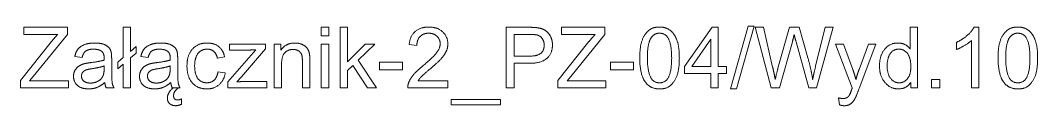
# Model space of a CAD drawing. Header units: millimetres. Extents: x 0 to 134522, y -47271 to 15049.
# Drawn here: x 123495 to 132709, y 14328 to 15049 of the extents above; entities that cross this region are included whole.
import ezdxf

# ---------------------------------------------------------------- set-up
doc = ezdxf.new("R2010")
doc.units = ezdxf.units.MM
doc.header["$MEASUREMENT"] = 0
doc.layers.add('Layer0000', color=7, linetype='Continuous', lineweight=20)

msp = doc.modelspace()

# ---------------------------------------------------------------- linework, layer by layer
at = {"layer": 'Layer0000', "color": 7, "linetype": 'Continuous', "lineweight": 5}
for p, q in [((123527, 14975), (123527, 15039.9)), ((123527, 15039.9), (123920.9, 15039.9)), ((123920.9, 15039.9), (123920.9, 14975)), ((124426.2, 14764.6), (124426.2, 15039.9)), ((124426.2, 15039.9), (124493.4, 15039.9)), ((124493.4, 15039.9), (124493.4, 14821.6)), ((126221, 14962.3), (126221, 15039.9)), ((126221, 15039.9), (126288.5, 15039.9)), ((126288.5, 15039.9), (126288.5, 14962.3)), ((126391.6, 14490), (126391.6, 15039.9)), ((126391.6, 15039.9), (126459.2, 15039.9)), ((126459.2, 15039.9), (126459.2, 14726.3)), ((127894.5, 14490), (127894.5, 15039.9)), ((127894.5, 15039.9), (128102, 15039.9)), ((128394.9, 14975), (128394.9, 15039.9)), ((128394.9, 15039.9), (128788.8, 15039.9)), ((128788.8, 15039.9), (128788.8, 14975)), ((129509.9, 14683.5), (129760.9, 15039.9)), ((129760.9, 15039.9), (129816, 15039.9)), ((129816, 15039.9), (129816, 14683.5)), ((129927.4, 14480.6), (130086.8, 15049.3)), ((130140.9, 15049.3), (129981.8, 14480.6)), ((130086.8, 15049.3), (130140.9, 15049.3)), ((130296.1, 14490), (130150.2, 15039.9)), ((130150.2, 15039.9), (130224.9, 15039.9)), ((130224.9, 15039.9), (130308.5, 14679.4)), ((130356.5, 14668.5), (130461.2, 15039.9)), ((130461.2, 15039.9), (130549, 15039.9)), ((130549, 15039.9), (130627.8, 14761.6)), ((130697.9, 14686.5), (130784.2, 15039.9)), ((130857.3, 15039.9), (130706.5, 14490)), ((130784.2, 15039.9), (130857.3, 15039.9)), ((131554.7, 14842.6), (131554.7, 15039.9)), ((131554.7, 15039.9), (131621.9, 15039.9)), ((131621.9, 15039.9), (131621.9, 14490)), ((132133.5, 15042.2), (132177.1, 15042.2)), ((132177.1, 14490), (132177.1, 15042.2)), ((123833.9, 14975), (123527, 14975)), ((123920.9, 14975), (123612.2, 14593.5)), ((126221, 14962.3), (126288.5, 14962.3)), ((128108, 14975), (127967.3, 14975)), ((127967.3, 14778.5), (127967.3, 14975)), ((128701.8, 14975), (128394.9, 14975)), ((128788.8, 14975), (128480.1, 14593.5)), ((129748.5, 14931.5), (129576.3, 14683.5)), ((129748.5, 14683.5), (129748.5, 14931.5)), ((123495.1, 14557.5), (123776.9, 14909.8)), ((124493.4, 14821.6), (124544, 14864.7)), ((124544, 14864.7), (124544, 14805.8)), ((125373.5, 14544.7), (125627.1, 14835.8)), ((125388.5, 14833.6), (125388.5, 14888.4)), ((125388.5, 14888.4), (125714.1, 14888.4)), ((125714.1, 14843.7), (125498.4, 14590.9)), ((125714.1, 14888.4), (125714.1, 14843.7)), ((125793.3, 14490), (125793.3, 14888.4)), ((125793.3, 14888.4), (125854.1, 14888.4)), ((125854.1, 14888.4), (125854.1, 14831.7)), ((126221, 14490), (126221, 14888.4)), ((126221, 14888.4), (126288.5, 14888.4)), ((126288.5, 14888.4), (126288.5, 14490)), ((126459.2, 14726.3), (126619, 14888.4)), ((126706.4, 14888.4), (126554.1, 14740.6)), ((126619, 14888.4), (126706.4, 14888.4)), ((127086.1, 14876), (127016.7, 14883.1)), ((128363, 14557.5), (128644.8, 14909.8)), ((130487.1, 14909), (130370.4, 14490)), ((130636.4, 14490), (130520.5, 14909)), ((131029.5, 14489.2), (130878.3, 14888.4)), ((130878.3, 14888.4), (130951.1, 14888.4)), ((130951.1, 14888.4), (131034, 14657.7)), ((131090.6, 14656.2), (131175.8, 14888.4)), ((131243.3, 14888.4), (131091.8, 14483.2)), ((131175.8, 14888.4), (131243.3, 14888.4)), ((131974.5, 14838.9), (131974.5, 14904.1)), ((132109.5, 14490), (132109.5, 14920.3)), ((124054.5, 14765.7), (123988.5, 14774.7)), ((124322.3, 14746.9), (124322.3, 14656.9)), ((124377.5, 14723.3), (124426.2, 14764.6)), ((124544, 14805.8), (124493.4, 14762.7)), ((124493.4, 14762.7), (124493.4, 14490)), ((124652.4, 14765.7), (124586.4, 14774.7)), ((124920.3, 14746.9), (124920.3, 14656.9)), ((125344.9, 14771.3), (125279.3, 14761.2)), ((125550.9, 14833.6), (125388.5, 14833.6)), ((127967.3, 14778.5), (128109.5, 14778.5)), ((124254.1, 14689.9), (124254.1, 14665.2)), ((124377.5, 14664), (124377.5, 14723.3)), ((124426.2, 14705.3), (124377.5, 14664)), ((124426.2, 14705.3), (124426.2, 14490)), ((124852, 14689.9), (124852, 14665.2)), ((125860.9, 14707.6), (125860.9, 14490)), ((126049.6, 14490), (126049.6, 14732.3)), ((126117.1, 14734.9), (126117.1, 14490)), ((126506.8, 14693.7), (126459.2, 14647.9)), ((126638.5, 14490), (126506.8, 14693.7)), ((126554.1, 14740.6), (126721.8, 14490)), ((126749.2, 14655), (126749.2, 14722.9)), ((126749.2, 14722.9), (126956.7, 14722.9)), ((126749.2, 14655), (126956.7, 14655)), ((126956.7, 14722.9), (126956.7, 14655)), ((128108.4, 14713.6), (127967.3, 14713.6)), ((127967.3, 14713.6), (127967.3, 14490)), ((128841.4, 14655), (128841.4, 14722.9)), ((128841.4, 14722.9), (129048.8, 14722.9)), ((128841.4, 14655), (129048.8, 14655)), ((129048.8, 14722.9), (129048.8, 14655)), ((129509.9, 14621.6), (129509.9, 14683.5)), ((129748.5, 14683.5), (129576.3, 14683.5)), ((129816, 14683.5), (129890.3, 14683.5)), ((129890.3, 14683.5), (129890.3, 14621.6)), ((123495.1, 14490), (123495.1, 14557.5)), ((123612.2, 14593.5), (123578.8, 14554.9)), ((125284.9, 14635.9), (125351.3, 14627.3)), ((125498.4, 14590.9), (125456.8, 14544.7)), ((126459.2, 14647.9), (126459.2, 14490)), ((128363, 14490), (128363, 14557.5)), ((128480.1, 14593.5), (128446.7, 14554.9)), ((129748.5, 14621.6), (129509.9, 14621.6)), ((129748.5, 14490), (129748.5, 14621.6)), ((129890.3, 14621.6), (129816, 14621.6)), ((129816, 14621.6), (129816, 14490)), ((131747.2, 14490), (131747.2, 14566.9)), ((131747.2, 14566.9), (131824.1, 14566.9)), ((131824.1, 14566.9), (131824.1, 14490)), ((123495.1, 14490), (123929.9, 14490)), ((123578.8, 14554.9), (123929.9, 14554.9)), ((123929.9, 14554.9), (123929.9, 14490)), ((124343.7, 14490), (124273.2, 14490)), ((124493.4, 14490), (124426.2, 14490)), ((124941.6, 14490), (124871.1, 14490)), ((124927.7, 14490), (124878.2, 14490)), ((125373.5, 14490), (125373.5, 14544.7)), ((125373.5, 14490), (125726.1, 14490)), ((125541.9, 14548.1), (125726.1, 14548.1)), ((125726.1, 14548.1), (125726.1, 14490)), ((125793.3, 14490), (125860.9, 14490)), ((126117.1, 14490), (126049.6, 14490)), ((126221, 14490), (126288.5, 14490)), ((126391.6, 14490), (126459.2, 14490)), ((126721.8, 14490), (126638.5, 14490)), ((127367.5, 14490), (127004, 14490)), ((127367.5, 14554.9), (127097.8, 14554.9)), ((127367.5, 14554.9), (127367.5, 14490)), ((127894.5, 14490), (127967.3, 14490)), ((128363, 14490), (128797.8, 14490)), ((128446.7, 14554.9), (128797.8, 14554.9)), ((128797.8, 14554.9), (128797.8, 14490)), ((129748.5, 14490), (129816, 14490)), ((129927.4, 14480.6), (129981.8, 14480.6)), ((130296.1, 14490), (130370.4, 14490)), ((130706.5, 14490), (130636.4, 14490)), ((131559.2, 14490), (131559.2, 14540.2)), ((131559.2, 14490), (131621.9, 14490)), ((131747.2, 14490), (131824.1, 14490)), ((132177.1, 14490), (132109.5, 14490)), ((124953.6, 14389.8), (124953.6, 14341.8)), ((127396.4, 14337.3), (127396.4, 14386.1)), ((127396.4, 14386.1), (127843.9, 14386.1)), ((127843.9, 14386.1), (127843.9, 14337.3)), ((130913.6, 14336.5), (130906.1, 14399.9)), ((127396.4, 14337.3), (127843.9, 14337.3))]:
    msp.add_line(p, q, dxfattribs=at)
for points, knots in [([(127016.7, 14883.1), (127023.9, 14960.8), (127116.9, 15042.2), (127195.3, 15042.2)], [0, 0, 0, 0.499474, 1, 1, 1]), ([(127195.3, 15042.2), (127274.5, 15042.2), (127366.7, 14954.4), (127366.7, 14889.5)], [0, 0, 0, 0.517873, 1, 1, 1]), ([(128185.6, 15034.7), (128226.2, 15027.9), (128280.9, 14990), (128314.3, 14921.8), (128314.3, 14880.9)], [0, 0, 0, 0.293251, 0.681634, 1, 1, 1]), ([(129104.8, 14761.2), (129104.8, 14858.7), (129144.9, 14977.7), (129224.1, 15042.2), (129284.1, 15042.2)], [0, 0, 0, 0.363966, 0.735416, 1, 1, 1]), ([(129284.1, 15042.2), (129328.3, 15042.2), (129395.1, 15006.5), (129438.6, 14939.4), (129463.4, 14843), (129463.4, 14761.2)], [0, 0, 0, 0.188451, 0.433066, 0.715148, 1, 1, 1]), ([(131974.5, 14904.1), (132031.1, 14930.8), (132115.9, 15006.5), (132133.5, 15042.2)], [0, 0, 0, 0.534621, 1, 1, 1]), ([(132350, 14761.2), (132350, 14858.7), (132390.1, 14977.7), (132469.3, 15042.2), (132529.3, 15042.2)], [0, 0, 0, 0.363966, 0.735416, 1, 1, 1]), ([(132529.3, 15042.2), (132573.6, 15042.2), (132640.3, 15006.5), (132683.8, 14939.4), (132708.6, 14843), (132708.6, 14761.2)], [0, 0, 0, 0.188451, 0.433066, 0.715148, 1, 1, 1]), ([(127193.8, 14986.3), (127145, 14986.3), (127086.5, 14927.8), (127086.1, 14876)], [0, 0, 0, 0.494352, 1, 1, 1]), ([(127297.3, 14891), (127297.3, 14931.1), (127239.9, 14986.3), (127193.8, 14986.3)], [0, 0, 0, 0.487772, 1, 1, 1]), ([(128239.3, 14878.6), (128239.3, 14913.1), (128204.4, 14962.3), (128175.9, 14970.1)], [0, 0, 0, 0.513364, 1, 1, 1]), ([(129394, 14761.2), (129394, 14897), (129330.6, 14986.3), (129283.3, 14986.3)], [0, 0, 0, 0.610092, 1, 1, 1]), ([(132639.2, 14761.2), (132639.2, 14897), (132575.8, 14986.3), (132528.5, 14986.3)], [0, 0, 0, 0.610092, 1, 1, 1]), ([(123988.5, 14774.7), (123997.5, 14817.1), (124038.7, 14869.2), (124116.8, 14897.4), (124168.2, 14897.4)], [0, 0, 0, 0.279039, 0.658703, 1, 1, 1]), ([(124158.4, 14841.5), (124110.8, 14841.5), (124065.4, 14808.1), (124054.5, 14765.7)], [0, 0, 0, 0.509496, 1, 1, 1]), ([(124168.2, 14897.4), (124219.2, 14897.4), (124283, 14873.4), (124313, 14837), (124319, 14809.2)], [0, 0, 0, 0.384344, 0.756263, 1, 1, 1]), ([(124586.4, 14774.7), (124595.4, 14817.1), (124636.7, 14869.2), (124714.7, 14897.4), (124766.1, 14897.4)], [0, 0, 0, 0.279039, 0.658703, 1, 1, 1]), ([(124756.3, 14841.5), (124708.7, 14841.5), (124663.3, 14808.1), (124652.4, 14765.7)], [0, 0, 0, 0.509496, 1, 1, 1]), ([(124766.1, 14897.4), (124817.1, 14897.4), (124880.9, 14873.4), (124910.9, 14837), (124916.9, 14809.2)], [0, 0, 0, 0.384344, 0.756263, 1, 1, 1]), ([(125004.3, 14687.7), (125004.3, 14752.2), (125047, 14849), (125134.4, 14897.4), (125185.8, 14897.4)], [0, 0, 0, 0.322997, 0.713092, 1, 1, 1]), ([(125188.5, 14841.8), (125137.5, 14841.8), (125073.7, 14768.7), (125073.7, 14689.5)], [0, 0, 0, 0.456618, 1, 1, 1]), ([(125185.8, 14897.4), (125250.7, 14897.4), (125333.3, 14831.7), (125344.9, 14771.3)], [0, 0, 0, 0.505027, 1, 1, 1]), ([(125279.3, 14761.2), (125269.9, 14801.3), (125222.2, 14841.8), (125188.5, 14841.8)], [0, 0, 0, 0.518638, 1, 1, 1]), ([(125966.7, 14838.9), (125923.5, 14838.9), (125860.9, 14784.1), (125860.9, 14707.6)], [0, 0, 0, 0.441647, 1, 1, 1]), ([(126049.6, 14732.3), (126049.6, 14773.6), (126033.8, 14814.5), (125993.7, 14838.9), (125966.7, 14838.9)], [0, 0, 0, 0.340549, 0.703919, 1, 1, 1]), ([(125980.9, 14897.4), (126016.9, 14897.4), (126077.3, 14871.5), (126107.3, 14829.5), (126113.3, 14800.6)], [0, 0, 0, 0.338853, 0.729732, 1, 1, 1]), ([(127144.7, 14693.3), (127234.3, 14766.8), (127297.3, 14852.7), (127297.3, 14891)], [0, 0, 0, 0.605753, 1, 1, 1]), ([(127366.7, 14889.5), (127366.7, 14856.5), (127339.7, 14792.7), (127277.1, 14722.2), (127204.3, 14660.7)], [0, 0, 0, 0.224529, 0.58368, 1, 1, 1]), ([(128314.3, 14880.9), (128314.3, 14810.7), (128225, 14713.6), (128108.4, 14713.6)], [0, 0, 0, 0.448396, 1, 1, 1]), ([(128109.5, 14778.5), (128180, 14778.5), (128239.3, 14831), (128239.3, 14878.6)], [0, 0, 0, 0.541371, 1, 1, 1]), ([(131276.4, 14688.8), (131276.4, 14748.4), (131316.2, 14845.6), (131395.7, 14897.4), (131444.8, 14897.4)], [0, 0, 0, 0.32373, 0.716767, 1, 1, 1]), ([(131451.2, 14841.5), (131406.2, 14841.5), (131345.8, 14767.9), (131345.8, 14688.8)], [0, 0, 0, 0.445723, 1, 1, 1]), ([(131444.8, 14897.4), (131480.8, 14897.4), (131537.1, 14867), (131554.7, 14842.6)], [0, 0, 0, 0.515262, 1, 1, 1]), ([(131560.4, 14683.2), (131560.4, 14764.9), (131497.3, 14841.5), (131451.2, 14841.5)], [0, 0, 0, 0.554622, 1, 1, 1]), ([(132109.5, 14920.3), (132085.1, 14897), (132006, 14850.5), (131974.5, 14838.9)], [0, 0, 0, 0.500219, 1, 1, 1]), ([(129174.2, 14761.2), (129174.2, 14625.8), (129237.6, 14536.1), (129284.1, 14536.1)], [0, 0, 0, 0.610704, 1, 1, 1]), ([(129463.4, 14761.2), (129463.4, 14664.4), (129423.6, 14545.5), (129344.5, 14480.6), (129284.1, 14480.6)], [0, 0, 0, 0.36263, 0.734354, 1, 1, 1]), ([(129284.1, 14536.1), (129330.6, 14536.1), (129394, 14626.1), (129394, 14761.2)], [0, 0, 0, 0.389829, 1, 1, 1]), ([(132419.4, 14761.2), (132419.4, 14625.8), (132482.8, 14536.1), (132529.3, 14536.1)], [0, 0, 0, 0.610704, 1, 1, 1]), ([(132708.6, 14761.2), (132708.6, 14664.4), (132668.8, 14545.5), (132589.7, 14480.6), (132529.3, 14480.6)], [0, 0, 0, 0.36263, 0.734354, 1, 1, 1]), ([(132529.3, 14536.1), (132575.8, 14536.1), (132639.2, 14626.1), (132639.2, 14761.2)], [0, 0, 0, 0.389829, 1, 1, 1]), ([(123976.8, 14595), (123976.8, 14624.3), (124003.5, 14672.7), (124046.6, 14701.9), (124073.6, 14709.4)], [0, 0, 0, 0.310629, 0.70532, 1, 1, 1]), ([(124143.8, 14664.4), (124102.1, 14658.4), (124067.6, 14643.4), (124048.9, 14614.5), (124048.9, 14596.9)], [0, 0, 0, 0.390986, 0.744549, 1, 1, 1]), ([(124322.3, 14656.9), (124322.3, 14562.7), (124331, 14512.9), (124343.7, 14490)], [0, 0, 0, 0.653322, 1, 1, 1]), ([(124574.8, 14595), (124574.8, 14624.3), (124601.4, 14672.7), (124644.5, 14701.9), (124671.5, 14709.4)], [0, 0, 0, 0.310629, 0.70532, 1, 1, 1]), ([(124741.7, 14664.4), (124700.1, 14658.4), (124665.5, 14643.4), (124646.8, 14614.5), (124646.8, 14596.9)], [0, 0, 0, 0.390986, 0.744549, 1, 1, 1]), ([(124920.3, 14656.9), (124920.3, 14562.7), (124928.9, 14512.9), (124941.6, 14490)], [0, 0, 0, 0.653322, 1, 1, 1]), ([(125185.5, 14481), (125103.7, 14481), (125004.3, 14587.9), (125004.3, 14687.7)], [0, 0, 0, 0.480986, 1, 1, 1]), ([(125073.7, 14689.5), (125073.7, 14609.3), (125135.2, 14536.5), (125184.7, 14536.5)], [0, 0, 0, 0.548009, 1, 1, 1]), ([(127011.9, 14536.9), (127025.7, 14574), (127086.9, 14646), (127144.7, 14693.3)], [0, 0, 0, 0.442301, 1, 1, 1]), ([(127204.3, 14660.7), (127143.5, 14609.6), (127109, 14573.3), (127097.8, 14554.9)], [0, 0, 0, 0.643624, 1, 1, 1]), ([(131447.8, 14481), (131400.2, 14481), (131320.3, 14533.5), (131276.4, 14627.6), (131276.4, 14688.8)], [0, 0, 0, 0.282121, 0.675004, 1, 1, 1]), ([(131345.8, 14688.8), (131345.8, 14612.3), (131410.3, 14536.5), (131454.2, 14536.5)], [0, 0, 0, 0.551078, 1, 1, 1]), ([(131454.2, 14536.5), (131498.5, 14536.5), (131560.4, 14608.9), (131560.4, 14683.2)], [0, 0, 0, 0.451445, 1, 1, 1]), ([(124113, 14481), (124047.4, 14481), (123976.8, 14545.1), (123976.8, 14595)], [0, 0, 0, 0.525729, 1, 1, 1]), ([(124048.9, 14596.9), (124048.9, 14569.9), (124089.8, 14533.9), (124129.1, 14533.9)], [0, 0, 0, 0.464698, 1, 1, 1]), ([(124129.1, 14533.9), (124168.2, 14533.9), (124228.9, 14568), (124243.2, 14597.6)], [0, 0, 0, 0.514503, 1, 1, 1]), ([(124710.9, 14481), (124645.3, 14481), (124574.8, 14545.1), (124574.8, 14595)], [0, 0, 0, 0.525729, 1, 1, 1]), ([(124646.8, 14596.9), (124646.8, 14569.9), (124687.7, 14533.9), (124727.1, 14533.9)], [0, 0, 0, 0.464698, 1, 1, 1]), ([(124727.1, 14533.9), (124766.1, 14533.9), (124826.8, 14568), (124841.1, 14597.6)], [0, 0, 0, 0.514503, 1, 1, 1]), ([(125184.7, 14536.5), (125224.5, 14536.5), (125277.8, 14585.3), (125284.9, 14635.9)], [0, 0, 0, 0.47583, 1, 1, 1]), ([(125351.3, 14627.3), (125340.4, 14558.6), (125250.7, 14481), (125185.5, 14481)], [0, 0, 0, 0.50569, 1, 1, 1]), ([(124259.7, 14539.1), (124222.2, 14507.2), (124152.8, 14481), (124113, 14481)], [0, 0, 0, 0.51995, 1, 1, 1]), ([(124857.6, 14539.1), (124820.1, 14507.2), (124750.7, 14481), (124710.9, 14481)], [0, 0, 0, 0.51995, 1, 1, 1]), ([(124826.5, 14397.7), (124826.5, 14421.7), (124853.5, 14470.1), (124878.2, 14490)], [0, 0, 0, 0.476753, 1, 1, 1]), ([(124927.7, 14490), (124906.4, 14476.8), (124882.7, 14438.2), (124882.7, 14418.3)], [0, 0, 0, 0.519215, 1, 1, 1]), ([(124902.6, 14328.7), (124883.5, 14328.7), (124855, 14339.5), (124835.8, 14358.7), (124826.5, 14383.4), (124826.5, 14397.7)], [0, 0, 0, 0.24642, 0.532171, 0.797854, 1, 1, 1]), ([(124882.7, 14418.3), (124882.7, 14402.6), (124900, 14380.8), (124919.5, 14380.8)], [0, 0, 0, 0.479349, 1, 1, 1]), ([(124919.5, 14380.8), (124928.1, 14380.8), (124946.1, 14385.7), (124953.6, 14389.8)], [0, 0, 0, 0.500583, 1, 1, 1]), ([(130944.7, 14393.9), (130967.2, 14393.9), (130994.2, 14408.9), (131002.8, 14422.4)], [0, 0, 0, 0.532315, 1, 1, 1]), ([(131053.9, 14392.8), (131035.9, 14359.4), (130989.3, 14328.3), (130957.1, 14328.3)], [0, 0, 0, 0.515567, 1, 1, 1])]:
    msp.add_open_spline(points, degree=2, knots=knots, dxfattribs=at)
for points in [[(128102, 15039.9), (128156.8, 15039.9), (128185.6, 15034.7)], [(123776.9, 14909.8), (123806.9, 14947.3), (123833.9, 14975)], [(128175.9, 14970.1), (128157.5, 14975), (128108, 14975)], [(128644.8, 14909.8), (128674.8, 14947.3), (128701.8, 14975)], [(129209, 14946.9), (129174.2, 14896.6), (129174.2, 14761.2)], [(129283.3, 14986.3), (129236.8, 14986.3), (129209, 14946.9)], [(130503.2, 14973.5), (130494.6, 14935.6), (130487.1, 14909)], [(130520.5, 14909), (130505.8, 14961.5), (130503.2, 14973.5)], [(132454.3, 14946.9), (132419.4, 14896.6), (132419.4, 14761.2)], [(132528.5, 14986.3), (132482, 14986.3), (132454.3, 14946.9)], [(124235.3, 14818.6), (124209.4, 14841.5), (124158.4, 14841.5)], [(124833.2, 14818.6), (124807.3, 14841.5), (124756.3, 14841.5)], [(125627.1, 14835.8), (125583.9, 14833.6), (125550.9, 14833.6)], [(125854.1, 14831.7), (125898, 14897.4), (125980.9, 14897.4)], [(124133.6, 14719.6), (124215.4, 14729.3), (124254.1, 14742.8)], [(124254.4, 14760.4), (124254.4, 14801.7), (124235.3, 14818.6)], [(124254.1, 14742.8), (124254.4, 14756.7), (124254.4, 14760.4)], [(124319, 14809.2), (124322.3, 14792), (124322.3, 14746.9)], [(124731.6, 14719.6), (124813.3, 14729.3), (124852, 14742.8)], [(124852.4, 14760.4), (124852.4, 14801.7), (124833.2, 14818.6)], [(124852, 14742.8), (124852.4, 14756.7), (124852.4, 14760.4)], [(124916.9, 14809.2), (124920.3, 14792), (124920.3, 14746.9)], [(126113.3, 14800.6), (126117.1, 14781.8), (126117.1, 14734.9)], [(129159.2, 14537.6), (129104.8, 14606.3), (129104.8, 14761.2)], [(130627.8, 14761.6), (130657.4, 14658), (130670.5, 14566.9)], [(132404.4, 14537.6), (132350, 14606.3), (132350, 14761.2)], [(124073.6, 14709.4), (124093.5, 14714.7), (124133.6, 14719.6)], [(124254.1, 14689.9), (124217.3, 14674.9), (124143.8, 14664.4)], [(124243.2, 14597.6), (124254.1, 14620.5), (124254.1, 14665.2)], [(124671.5, 14709.4), (124691.4, 14714.7), (124731.6, 14719.6)], [(124852, 14689.9), (124815.2, 14674.9), (124741.7, 14664.4)], [(124841.1, 14597.6), (124852, 14620.5), (124852, 14665.2)], [(130308.5, 14679.4), (130322, 14622.8), (130331.8, 14566.9)], [(130331.8, 14566.9), (130352.8, 14655), (130356.5, 14668.5)], [(130670.5, 14566.9), (130681, 14619), (130697.9, 14686.5)], [(131034, 14657.7), (131050.1, 14613.8), (131062.9, 14565.4)], [(131062.9, 14565.4), (131074.5, 14611.9), (131090.6, 14656.2)], [(124273.2, 14490), (124262.7, 14511), (124259.7, 14539.1)], [(124871.1, 14490), (124860.6, 14511), (124857.6, 14539.1)], [(125456.8, 14544.7), (125502.2, 14548.1), (125541.9, 14548.1)], [(127004, 14490), (127003.2, 14514.4), (127011.9, 14536.9)], [(129284.1, 14480.6), (129204.5, 14480.6), (129159.2, 14537.6)], [(131002.8, 14422.4), (131009.2, 14432.6), (131023.5, 14472.7)], [(131023.5, 14472.7), (131025.4, 14478.3), (131029.5, 14489.2)], [(131091.8, 14483.2), (131067.4, 14417.6), (131053.9, 14392.8)], [(131559.2, 14540.2), (131521.4, 14481), (131447.8, 14481)], [(132529.3, 14480.6), (132449.8, 14480.6), (132404.4, 14537.6)], [(130906.1, 14399.9), (130928.2, 14393.9), (130944.7, 14393.9)], [(124953.6, 14341.8), (124926.2, 14328.7), (124902.6, 14328.7)], [(130957.1, 14328.3), (130937.6, 14328.3), (130913.6, 14336.5)]]:
    msp.add_open_spline(points, degree=2, dxfattribs=at)

doc.saveas('drawing.dxf')
